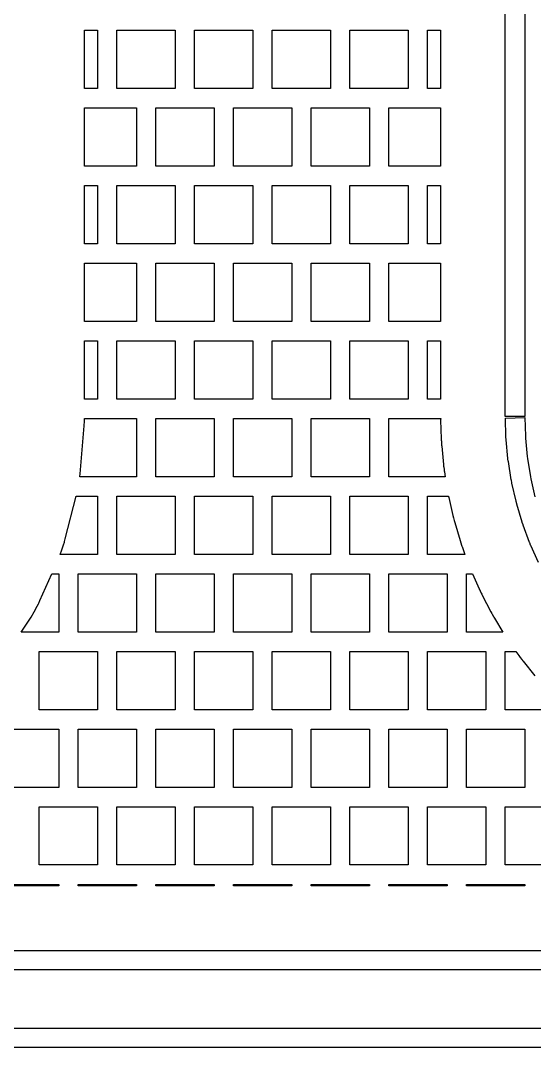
# Model space of a CAD drawing. Header units: metres. Extents: x 32 to 1978, y 32 to 1968.
# Drawn here: x 877.7 to 1010, y 245.5 to 510 of the extents above; entities that cross this region are included whole.
import ezdxf

# ---------------------------------------------------------------- set-up
doc = ezdxf.new("R2010")
doc.units = ezdxf.units.M

msp = doc.modelspace()

# ---------------------------------------------------------------- linework, layer by layer
for points in [[(1007.5, 1874.71), (1007.5, 408), (1002.5, 408), (1002.5, 1874.6)], [(894.17, 507.5), (897.5, 507.5), (897.5, 492.5), (894.17, 492.5), (894.17, 507.5), (894.17, 507.5)], [(894.17, 507.5), (897.5, 507.5), (897.5, 492.5), (894.17, 492.5), (894.17, 507.5), (894.17, 507.5)], [(902.5, 492.5), (902.5, 507.5), (917.5, 507.5), (917.5, 492.5), (902.5, 492.5), (902.5, 492.5)], [(922.5, 492.5), (922.5, 507.5), (937.5, 507.5), (937.5, 492.5), (922.5, 492.5), (922.5, 492.5)], [(942.5, 492.5), (942.5, 507.5), (957.5, 507.5), (957.5, 492.5), (942.5, 492.5), (942.5, 492.5)], [(962.5, 492.5), (962.5, 507.5), (977.5, 507.5), (977.5, 492.5), (962.5, 492.5), (962.5, 492.5)], [(982.5, 492.5), (982.5, 507.5), (985.83, 507.5), (985.83, 492.5), (982.5, 492.5), (982.5, 492.5)], [(894.17, 487.5), (907.5, 487.5), (907.5, 472.5), (894.17, 472.5), (894.17, 487.5), (894.17, 487.5)], [(912.5, 472.5), (912.5, 487.5), (927.5, 487.5), (927.5, 472.5), (912.5, 472.5), (912.5, 472.5)], [(932.5, 472.5), (932.5, 487.5), (947.5, 487.5), (947.5, 472.5), (932.5, 472.5), (932.5, 472.5)], [(952.5, 472.5), (952.5, 487.5), (967.5, 487.5), (967.5, 472.5), (952.5, 472.5), (952.5, 472.5)], [(972.5, 472.5), (972.5, 487.5), (985.83, 487.5), (985.83, 472.5), (972.5, 472.5), (972.5, 472.5)], [(894.17, 467.5), (897.5, 467.5), (897.5, 452.5), (894.17, 452.5), (894.17, 467.5), (894.17, 467.5)], [(894.17, 467.5), (897.5, 467.5), (897.5, 452.5), (894.17, 452.5), (894.17, 467.5), (894.17, 467.5)], [(902.5, 452.5), (902.5, 467.5), (917.5, 467.5), (917.5, 452.5), (902.5, 452.5), (902.5, 452.5)], [(922.5, 452.5), (922.5, 467.5), (937.5, 467.5), (937.5, 452.5), (922.5, 452.5), (922.5, 452.5)], [(942.5, 452.5), (942.5, 467.5), (957.5, 467.5), (957.5, 452.5), (942.5, 452.5), (942.5, 452.5)], [(962.5, 452.5), (962.5, 467.5), (977.5, 467.5), (977.5, 452.5), (962.5, 452.5), (962.5, 452.5)], [(982.5, 452.5), (982.5, 467.5), (985.83, 467.5), (985.83, 452.5), (982.5, 452.5), (982.5, 452.5)], [(894.17, 447.5), (907.5, 447.5), (907.5, 432.5), (894.17, 432.5), (894.17, 447.5), (894.17, 447.5)], [(912.5, 432.5), (912.5, 447.5), (927.5, 447.5), (927.5, 432.5), (912.5, 432.5), (912.5, 432.5)], [(932.5, 432.5), (932.5, 447.5), (947.5, 447.5), (947.5, 432.5), (932.5, 432.5), (932.5, 432.5)], [(952.5, 432.5), (952.5, 447.5), (967.5, 447.5), (967.5, 432.5), (952.5, 432.5), (952.5, 432.5)], [(972.5, 432.5), (972.5, 447.5), (985.83, 447.5), (985.83, 432.5), (972.5, 432.5), (972.5, 432.5)], [(894.17, 427.5), (897.5, 427.5), (897.5, 412.5), (894.17, 412.5), (894.17, 427.5), (894.17, 427.5)], [(894.17, 427.5), (897.5, 427.5), (897.5, 412.5), (894.17, 412.5), (894.17, 427.5), (894.17, 427.5)], [(902.5, 412.5), (902.5, 427.5), (917.5, 427.5), (917.5, 412.5), (902.5, 412.5), (902.5, 412.5)], [(922.5, 412.5), (922.5, 427.5), (937.5, 427.5), (937.5, 412.5), (922.5, 412.5), (922.5, 412.5)], [(942.5, 412.5), (942.5, 427.5), (957.5, 427.5), (957.5, 412.5), (942.5, 412.5), (942.5, 412.5)], [(962.5, 412.5), (962.5, 427.5), (977.5, 427.5), (977.5, 412.5), (962.5, 412.5), (962.5, 412.5)], [(982.5, 412.5), (982.5, 427.5), (985.83, 427.5), (985.83, 412.5), (982.5, 412.5), (982.5, 412.5)], [(894.16, 407.5), (907.5, 407.5), (907.5, 392.5), (892.97, 392.5), (892.97, 392.56), (893.04, 393.25), (894.07, 405.59), (894.09, 405.94), (894.1, 406.04), (894.12, 406.38), (894.15, 407.21), (894.16, 407.5), (894.16, 407.5)], [(912.5, 392.5), (912.5, 407.5), (927.5, 407.5), (927.5, 392.5), (912.5, 392.5), (912.5, 392.5)], [(932.5, 392.5), (932.5, 407.5), (947.5, 407.5), (947.5, 392.5), (932.5, 392.5), (932.5, 392.5)], [(952.5, 392.5), (952.5, 407.5), (967.5, 407.5), (967.5, 392.5), (952.5, 392.5), (952.5, 392.5)], [(972.5, 392.5), (972.5, 407.5), (985.86, 407.5), (985.85, 407.07), (986, 402.26), (986.01, 401.99), (986.02, 401.91), (986.03, 401.65), (986.07, 401.01), (986.09, 400.74), (986.1, 400.66), (986.12, 400.39), (986.58, 395.61), (986.61, 395.34), (986.62, 395.26), (986.65, 395), (986.73, 394.36), (986.77, 394.1), (986.78, 394.02), (986.82, 393.75), (987.03, 392.5), (972.5, 392.5), (972.5, 392.5)], [(1011, 370.4), (1009.05, 374.8), (1009.02, 374.87), (1008.78, 375.46), (1008.75, 375.54), (1007.09, 380.05), (1007.06, 380.13), (1006.86, 380.73), (1006.84, 380.81), (1005.47, 385.42), (1005.45, 385.5), (1005.29, 386.12), (1005.27, 386.19), (1004.2, 390.88), (1004.18, 390.96), (1004.06, 391.59), (1004.04, 391.67), (1003.28, 396.41), (1003.26, 396.49), (1003.18, 397.13), (1003.17, 397.21), (1002.71, 401.99), (1002.71, 402.07), (1002.66, 402.71), (1002.66, 402.79), (1002.51, 407.6), (1007.5, 407.76), (1007.66, 402.99), (1007.69, 402.43), (1008.15, 397.73), (1008.22, 397.17), (1008.97, 392.51), (1009.08, 391.96), (1010.13, 387.35)], [(892, 387.5), (897.5, 387.5), (897.5, 372.5), (887.88, 372.5), (887.91, 372.57), (887.99, 372.76), (888.22, 373.41), (888.76, 374.97), (888.97, 375.63), (889.03, 375.82), (889.21, 376.49), (892, 387.5), (892, 387.5)], [(892, 387.5), (897.5, 387.5), (897.5, 372.5), (887.88, 372.5), (887.91, 372.57), (887.99, 372.76), (888.22, 373.41), (888.76, 374.97), (888.97, 375.63), (889.03, 375.82), (889.21, 376.49), (892, 387.5), (892, 387.5)], [(902.5, 372.5), (902.5, 387.5), (917.5, 387.5), (917.5, 372.5), (902.5, 372.5), (902.5, 372.5)], [(922.5, 372.5), (922.5, 387.5), (937.5, 387.5), (937.5, 372.5), (922.5, 372.5), (922.5, 372.5)], [(942.5, 372.5), (942.5, 387.5), (957.5, 387.5), (957.5, 372.5), (942.5, 372.5), (942.5, 372.5)], [(962.5, 372.5), (962.5, 387.5), (977.5, 387.5), (977.5, 372.5), (962.5, 372.5), (962.5, 372.5)], [(982.5, 372.5), (982.5, 387.5), (987.88, 387.5), (987.89, 387.43), (987.95, 387.17), (989.02, 382.49), (989.08, 382.23), (989.1, 382.15), (989.16, 381.89), (989.33, 381.27), (989.4, 381.01), (989.42, 380.93), (989.49, 380.68), (990.86, 376.07), (990.94, 375.81), (990.96, 375.74), (991.04, 375.48), (991.25, 374.87), (991.33, 374.62), (991.36, 374.55), (991.45, 374.29), (992.11, 372.5), (982.5, 372.5), (982.5, 372.5)], [(885.7, 367.5), (887.5, 367.5), (887.5, 352.5), (877.86, 352.5), (880.38, 356.35), (880.74, 356.94), (880.85, 357.11), (881.19, 357.71), (881.97, 359.16), (882.29, 359.78), (882.38, 359.96), (882.67, 360.59), (885.7, 367.5), (885.7, 367.5)], [(892.5, 352.5), (892.5, 367.5), (907.5, 367.5), (907.5, 352.5), (892.5, 352.5), (892.5, 352.5)], [(912.5, 352.5), (912.5, 367.5), (927.5, 367.5), (927.5, 352.5), (912.5, 352.5), (912.5, 352.5)], [(932.5, 352.5), (932.5, 367.5), (947.5, 367.5), (947.5, 352.5), (932.5, 352.5), (932.5, 352.5)], [(952.5, 352.5), (952.5, 367.5), (967.5, 367.5), (967.5, 352.5), (952.5, 352.5), (952.5, 352.5)], [(972.5, 352.5), (972.5, 367.5), (987.5, 367.5), (987.5, 352.5), (972.5, 352.5), (972.5, 352.5)], [(992.5, 352.5), (992.5, 367.5), (994.05, 367.5), (995.76, 363.65), (995.87, 363.41), (995.9, 363.34), (996.01, 363.09), (996.29, 362.52), (996.41, 362.28), (996.45, 362.21), (996.57, 361.97), (998.79, 357.71), (998.92, 357.47), (998.96, 357.4), (999.08, 357.17), (999.4, 356.61), (999.53, 356.38), (999.57, 356.31), (999.71, 356.08), (1001.88, 352.5), (992.5, 352.5), (992.5, 352.5)], [(992.5, 352.5), (992.5, 367.5), (994.05, 367.5), (995.76, 363.65), (995.87, 363.41), (995.9, 363.34), (996.01, 363.09), (996.29, 362.52), (996.41, 362.28), (996.45, 362.21), (996.57, 361.97), (998.79, 357.71), (998.92, 357.47), (998.96, 357.4), (999.08, 357.17), (999.4, 356.61), (999.53, 356.38), (999.57, 356.31), (999.71, 356.08), (1001.88, 352.5), (992.5, 352.5), (992.5, 352.5)], [(992.5, 352.5), (992.5, 367.5), (994.05, 367.5), (995.76, 363.65), (995.87, 363.41), (995.9, 363.34), (996.01, 363.09), (996.29, 362.52), (996.41, 362.28), (996.45, 362.21), (996.57, 361.97), (998.79, 357.71), (998.92, 357.47), (998.96, 357.4), (999.08, 357.17), (999.4, 356.61), (999.53, 356.38), (999.57, 356.31), (999.71, 356.08), (1001.88, 352.5), (992.5, 352.5), (992.5, 352.5)], [(992.5, 352.5), (992.5, 367.5), (994.05, 367.5), (995.76, 363.65), (995.87, 363.41), (995.9, 363.34), (996.01, 363.09), (996.29, 362.52), (996.41, 362.28), (996.45, 362.21), (996.57, 361.97), (998.79, 357.71), (998.92, 357.47), (998.96, 357.4), (999.08, 357.17), (999.4, 356.61), (999.53, 356.38), (999.57, 356.31), (999.71, 356.08), (1001.88, 352.5), (992.5, 352.5), (992.5, 352.5)], [(992.5, 352.5), (992.5, 367.5), (994.05, 367.5), (995.76, 363.65), (995.87, 363.41), (995.9, 363.34), (996.01, 363.09), (996.29, 362.52), (996.41, 362.28), (996.45, 362.21), (996.57, 361.97), (998.79, 357.71), (998.92, 357.47), (998.96, 357.4), (999.08, 357.17), (999.4, 356.61), (999.53, 356.38), (999.57, 356.31), (999.71, 356.08), (1001.88, 352.5), (992.5, 352.5), (992.5, 352.5)], [(992.5, 352.5), (992.5, 367.5), (994.05, 367.5), (995.76, 363.65), (995.87, 363.41), (995.9, 363.34), (996.01, 363.09), (996.29, 362.52), (996.41, 362.28), (996.45, 362.21), (996.57, 361.97), (998.79, 357.71), (998.92, 357.47), (998.96, 357.4), (999.08, 357.17), (999.4, 356.61), (999.53, 356.38), (999.57, 356.31), (999.71, 356.08), (1001.88, 352.5), (992.5, 352.5), (992.5, 352.5)], [(992.5, 352.5), (992.5, 367.5), (994.05, 367.5), (995.76, 363.65), (995.87, 363.41), (995.9, 363.34), (996.01, 363.09), (996.29, 362.52), (996.41, 362.28), (996.45, 362.21), (996.57, 361.97), (998.79, 357.71), (998.92, 357.47), (998.96, 357.4), (999.08, 357.17), (999.4, 356.61), (999.53, 356.38), (999.57, 356.31), (999.71, 356.08), (1001.88, 352.5), (992.5, 352.5), (992.5, 352.5)], [(992.5, 352.5), (992.5, 367.5), (994.05, 367.5), (995.76, 363.65), (995.87, 363.41), (995.9, 363.34), (996.01, 363.09), (996.29, 362.52), (996.41, 362.28), (996.45, 362.21), (996.57, 361.97), (998.79, 357.71), (998.92, 357.47), (998.96, 357.4), (999.08, 357.17), (999.4, 356.61), (999.53, 356.38), (999.57, 356.31), (999.71, 356.08), (1001.88, 352.5), (992.5, 352.5), (992.5, 352.5)], [(992.5, 352.5), (992.5, 367.5), (994.05, 367.5), (995.76, 363.65), (995.87, 363.41), (995.9, 363.34), (996.01, 363.09), (996.29, 362.52), (996.41, 362.28), (996.45, 362.21), (996.57, 361.97), (998.79, 357.71), (998.92, 357.47), (998.96, 357.4), (999.08, 357.17), (999.4, 356.61), (999.53, 356.38), (999.57, 356.31), (999.71, 356.08), (1001.88, 352.5), (992.5, 352.5), (992.5, 352.5)], [(992.5, 352.5), (992.5, 367.5), (994.05, 367.5), (995.76, 363.65), (995.87, 363.41), (995.9, 363.34), (996.01, 363.09), (996.29, 362.52), (996.41, 362.28), (996.45, 362.21), (996.57, 361.97), (998.79, 357.71), (998.92, 357.47), (998.96, 357.4), (999.08, 357.17), (999.4, 356.61), (999.53, 356.38), (999.57, 356.31), (999.71, 356.08), (1001.88, 352.5), (992.5, 352.5), (992.5, 352.5)], [(992.5, 352.5), (992.5, 367.5), (994.05, 367.5), (995.76, 363.65), (995.87, 363.41), (995.9, 363.34), (996.01, 363.09), (996.29, 362.52), (996.41, 362.28), (996.45, 362.21), (996.57, 361.97), (998.79, 357.71), (998.92, 357.47), (998.96, 357.4), (999.08, 357.17), (999.4, 356.61), (999.53, 356.38), (999.57, 356.31), (999.71, 356.08), (1001.88, 352.5), (992.5, 352.5), (992.5, 352.5)], [(992.5, 352.5), (992.5, 367.5), (994.05, 367.5), (995.76, 363.65), (995.87, 363.41), (995.9, 363.34), (996.01, 363.09), (996.29, 362.52), (996.41, 362.28), (996.45, 362.21), (996.57, 361.97), (998.79, 357.71), (998.92, 357.47), (998.96, 357.4), (999.08, 357.17), (999.4, 356.61), (999.53, 356.38), (999.57, 356.31), (999.71, 356.08), (1001.88, 352.5), (992.5, 352.5), (992.5, 352.5)], [(992.5, 352.5), (992.5, 367.5), (994.05, 367.5), (995.76, 363.65), (995.87, 363.41), (995.9, 363.34), (996.01, 363.09), (996.29, 362.52), (996.41, 362.28), (996.45, 362.21), (996.57, 361.97), (998.79, 357.71), (998.92, 357.47), (998.96, 357.4), (999.08, 357.17), (999.4, 356.61), (999.53, 356.38), (999.57, 356.31), (999.71, 356.08), (1001.88, 352.5), (992.5, 352.5), (992.5, 352.5)], [(992.5, 352.5), (992.5, 367.5), (994.05, 367.5), (995.76, 363.65), (995.87, 363.41), (995.9, 363.34), (996.01, 363.09), (996.29, 362.52), (996.41, 362.28), (996.45, 362.21), (996.57, 361.97), (998.79, 357.71), (998.92, 357.47), (998.96, 357.4), (999.08, 357.17), (999.4, 356.61), (999.53, 356.38), (999.57, 356.31), (999.71, 356.08), (1001.88, 352.5), (992.5, 352.5), (992.5, 352.5)], [(992.5, 352.5), (992.5, 367.5), (994.05, 367.5), (995.76, 363.65), (995.87, 363.41), (995.9, 363.34), (996.01, 363.09), (996.29, 362.52), (996.41, 362.28), (996.45, 362.21), (996.57, 361.97), (998.79, 357.71), (998.92, 357.47), (998.96, 357.4), (999.08, 357.17), (999.4, 356.61), (999.53, 356.38), (999.57, 356.31), (999.71, 356.08), (1001.88, 352.5), (992.5, 352.5), (992.5, 352.5)], [(992.5, 352.5), (992.5, 367.5), (994.05, 367.5), (995.76, 363.65), (995.87, 363.41), (995.9, 363.34), (996.01, 363.09), (996.29, 362.52), (996.41, 362.28), (996.45, 362.21), (996.57, 361.97), (998.79, 357.71), (998.92, 357.47), (998.96, 357.4), (999.08, 357.17), (999.4, 356.61), (999.53, 356.38), (999.57, 356.31), (999.71, 356.08), (1001.88, 352.5), (992.5, 352.5), (992.5, 352.5)], [(992.5, 352.5), (992.5, 367.5), (994.05, 367.5), (995.76, 363.65), (995.87, 363.41), (995.9, 363.34), (996.01, 363.09), (996.29, 362.52), (996.41, 362.28), (996.45, 362.21), (996.57, 361.97), (998.79, 357.71), (998.92, 357.47), (998.96, 357.4), (999.08, 357.17), (999.4, 356.61), (999.53, 356.38), (999.57, 356.31), (999.71, 356.08), (1001.88, 352.5), (992.5, 352.5), (992.5, 352.5)], [(992.5, 352.5), (992.5, 367.5), (994.05, 367.5), (995.76, 363.65), (995.87, 363.41), (995.9, 363.34), (996.01, 363.09), (996.29, 362.52), (996.41, 362.28), (996.45, 362.21), (996.57, 361.97), (998.79, 357.71), (998.92, 357.47), (998.96, 357.4), (999.08, 357.17), (999.4, 356.61), (999.53, 356.38), (999.57, 356.31), (999.71, 356.08), (1001.88, 352.5), (992.5, 352.5), (992.5, 352.5)], [(992.5, 352.5), (992.5, 367.5), (994.05, 367.5), (995.76, 363.65), (995.87, 363.41), (995.9, 363.34), (996.01, 363.09), (996.29, 362.52), (996.41, 362.28), (996.45, 362.21), (996.57, 361.97), (998.79, 357.71), (998.92, 357.47), (998.96, 357.4), (999.08, 357.17), (999.4, 356.61), (999.53, 356.38), (999.57, 356.31), (999.71, 356.08), (1001.88, 352.5), (992.5, 352.5), (992.5, 352.5)], [(992.5, 352.5), (992.5, 367.5), (994.05, 367.5), (995.76, 363.65), (995.87, 363.41), (995.9, 363.34), (996.01, 363.09), (996.29, 362.52), (996.41, 362.28), (996.45, 362.21), (996.57, 361.97), (998.79, 357.71), (998.92, 357.47), (998.96, 357.4), (999.08, 357.17), (999.4, 356.61), (999.53, 356.38), (999.57, 356.31), (999.71, 356.08), (1001.88, 352.5), (992.5, 352.5), (992.5, 352.5)], [(992.5, 352.5), (992.5, 367.5), (994.05, 367.5), (995.76, 363.65), (995.87, 363.41), (995.9, 363.34), (996.01, 363.09), (996.29, 362.52), (996.41, 362.28), (996.45, 362.21), (996.57, 361.97), (998.79, 357.71), (998.92, 357.47), (998.96, 357.4), (999.08, 357.17), (999.4, 356.61), (999.53, 356.38), (999.57, 356.31), (999.71, 356.08), (1001.88, 352.5), (992.5, 352.5), (992.5, 352.5)], [(992.5, 352.5), (992.5, 367.5), (994.05, 367.5), (995.76, 363.65), (995.87, 363.41), (995.9, 363.34), (996.01, 363.09), (996.29, 362.52), (996.41, 362.28), (996.45, 362.21), (996.57, 361.97), (998.79, 357.71), (998.92, 357.47), (998.96, 357.4), (999.08, 357.17), (999.4, 356.61), (999.53, 356.38), (999.57, 356.31), (999.71, 356.08), (1001.88, 352.5), (992.5, 352.5), (992.5, 352.5)], [(992.5, 352.5), (992.5, 367.5), (994.05, 367.5), (995.76, 363.65), (995.87, 363.41), (995.9, 363.34), (996.01, 363.09), (996.29, 362.52), (996.41, 362.28), (996.45, 362.21), (996.57, 361.97), (998.79, 357.71), (998.92, 357.47), (998.96, 357.4), (999.08, 357.17), (999.4, 356.61), (999.53, 356.38), (999.57, 356.31), (999.71, 356.08), (1001.88, 352.5), (992.5, 352.5), (992.5, 352.5)], [(992.5, 352.5), (992.5, 367.5), (994.05, 367.5), (995.76, 363.65), (995.87, 363.41), (995.9, 363.34), (996.01, 363.09), (996.29, 362.52), (996.41, 362.28), (996.45, 362.21), (996.57, 361.97), (998.79, 357.71), (998.92, 357.47), (998.96, 357.4), (999.08, 357.17), (999.4, 356.61), (999.53, 356.38), (999.57, 356.31), (999.71, 356.08), (1001.88, 352.5), (992.5, 352.5), (992.5, 352.5)], [(992.5, 352.5), (992.5, 367.5), (994.05, 367.5), (995.76, 363.65), (995.87, 363.41), (995.9, 363.34), (996.01, 363.09), (996.29, 362.52), (996.41, 362.28), (996.45, 362.21), (996.57, 361.97), (998.79, 357.71), (998.92, 357.47), (998.96, 357.4), (999.08, 357.17), (999.4, 356.61), (999.53, 356.38), (999.57, 356.31), (999.71, 356.08), (1001.88, 352.5), (992.5, 352.5), (992.5, 352.5)], [(992.5, 352.5), (992.5, 367.5), (994.05, 367.5), (995.76, 363.65), (995.87, 363.41), (995.9, 363.34), (996.01, 363.09), (996.29, 362.52), (996.41, 362.28), (996.45, 362.21), (996.57, 361.97), (998.79, 357.71), (998.92, 357.47), (998.96, 357.4), (999.08, 357.17), (999.4, 356.61), (999.53, 356.38), (999.57, 356.31), (999.71, 356.08), (1001.88, 352.5), (992.5, 352.5), (992.5, 352.5)], [(992.5, 352.5), (992.5, 367.5), (994.05, 367.5), (995.76, 363.65), (995.87, 363.41), (995.9, 363.34), (996.01, 363.09), (996.29, 362.52), (996.41, 362.28), (996.45, 362.21), (996.57, 361.97), (998.79, 357.71), (998.92, 357.47), (998.96, 357.4), (999.08, 357.17), (999.4, 356.61), (999.53, 356.38), (999.57, 356.31), (999.71, 356.08), (1001.88, 352.5), (992.5, 352.5), (992.5, 352.5)], [(992.5, 352.5), (992.5, 367.5), (994.05, 367.5), (995.76, 363.65), (995.87, 363.41), (995.9, 363.34), (996.01, 363.09), (996.29, 362.52), (996.41, 362.28), (996.45, 362.21), (996.57, 361.97), (998.79, 357.71), (998.92, 357.47), (998.96, 357.4), (999.08, 357.17), (999.4, 356.61), (999.53, 356.38), (999.57, 356.31), (999.71, 356.08), (1001.88, 352.5), (992.5, 352.5), (992.5, 352.5)], [(992.5, 352.5), (992.5, 367.5), (994.05, 367.5), (995.76, 363.65), (995.87, 363.41), (995.9, 363.34), (996.01, 363.09), (996.29, 362.52), (996.41, 362.28), (996.45, 362.21), (996.57, 361.97), (998.79, 357.71), (998.92, 357.47), (998.96, 357.4), (999.08, 357.17), (999.4, 356.61), (999.53, 356.38), (999.57, 356.31), (999.71, 356.08), (1001.88, 352.5), (992.5, 352.5), (992.5, 352.5)], [(992.5, 352.5), (992.5, 367.5), (994.05, 367.5), (995.76, 363.65), (995.87, 363.41), (995.9, 363.34), (996.01, 363.09), (996.29, 362.52), (996.41, 362.28), (996.45, 362.21), (996.57, 361.97), (998.79, 357.71), (998.92, 357.47), (998.96, 357.4), (999.08, 357.17), (999.4, 356.61), (999.53, 356.38), (999.57, 356.31), (999.71, 356.08), (1001.88, 352.5), (992.5, 352.5), (992.5, 352.5)], [(992.5, 352.5), (992.5, 367.5), (994.05, 367.5), (995.76, 363.65), (995.87, 363.41), (995.9, 363.34), (996.01, 363.09), (996.29, 362.52), (996.41, 362.28), (996.45, 362.21), (996.57, 361.97), (998.79, 357.71), (998.92, 357.47), (998.96, 357.4), (999.08, 357.17), (999.4, 356.61), (999.53, 356.38), (999.57, 356.31), (999.71, 356.08), (1001.88, 352.5), (992.5, 352.5), (992.5, 352.5)], [(992.5, 352.5), (992.5, 367.5), (994.05, 367.5), (995.76, 363.65), (995.87, 363.41), (995.9, 363.34), (996.01, 363.09), (996.29, 362.52), (996.41, 362.28), (996.45, 362.21), (996.57, 361.97), (998.79, 357.71), (998.92, 357.47), (998.96, 357.4), (999.08, 357.17), (999.4, 356.61), (999.53, 356.38), (999.57, 356.31), (999.71, 356.08), (1001.88, 352.5), (992.5, 352.5), (992.5, 352.5)], [(992.5, 352.5), (992.5, 367.5), (994.05, 367.5), (995.76, 363.65), (995.87, 363.41), (995.9, 363.34), (996.01, 363.09), (996.29, 362.52), (996.41, 362.28), (996.45, 362.21), (996.57, 361.97), (998.79, 357.71), (998.92, 357.47), (998.96, 357.4), (999.08, 357.17), (999.4, 356.61), (999.53, 356.38), (999.57, 356.31), (999.71, 356.08), (1001.88, 352.5), (992.5, 352.5), (992.5, 352.5)], [(992.5, 352.5), (992.5, 367.5), (994.05, 367.5), (995.76, 363.65), (995.87, 363.41), (995.9, 363.34), (996.01, 363.09), (996.29, 362.52), (996.41, 362.28), (996.45, 362.21), (996.57, 361.97), (998.79, 357.71), (998.92, 357.47), (998.96, 357.4), (999.08, 357.17), (999.4, 356.61), (999.53, 356.38), (999.57, 356.31), (999.71, 356.08), (1001.88, 352.5), (992.5, 352.5), (992.5, 352.5)], [(992.5, 352.5), (992.5, 367.5), (994.05, 367.5), (995.76, 363.65), (995.87, 363.41), (995.9, 363.34), (996.01, 363.09), (996.29, 362.52), (996.41, 362.28), (996.45, 362.21), (996.57, 361.97), (998.79, 357.71), (998.92, 357.47), (998.96, 357.4), (999.08, 357.17), (999.4, 356.61), (999.53, 356.38), (999.57, 356.31), (999.71, 356.08), (1001.88, 352.5), (992.5, 352.5), (992.5, 352.5)], [(992.5, 352.5), (992.5, 367.5), (994.05, 367.5), (995.76, 363.65), (995.87, 363.41), (995.9, 363.34), (996.01, 363.09), (996.29, 362.52), (996.41, 362.28), (996.45, 362.21), (996.57, 361.97), (998.79, 357.71), (998.92, 357.47), (998.96, 357.4), (999.08, 357.17), (999.4, 356.61), (999.53, 356.38), (999.57, 356.31), (999.71, 356.08), (1001.88, 352.5), (992.5, 352.5), (992.5, 352.5)], [(992.5, 352.5), (992.5, 367.5), (994.05, 367.5), (995.76, 363.65), (995.87, 363.41), (995.9, 363.34), (996.01, 363.09), (996.29, 362.52), (996.41, 362.28), (996.45, 362.21), (996.57, 361.97), (998.79, 357.71), (998.92, 357.47), (998.96, 357.4), (999.08, 357.17), (999.4, 356.61), (999.53, 356.38), (999.57, 356.31), (999.71, 356.08), (1001.88, 352.5), (992.5, 352.5), (992.5, 352.5)], [(992.5, 352.5), (992.5, 367.5), (994.05, 367.5), (995.76, 363.65), (995.87, 363.41), (995.9, 363.34), (996.01, 363.09), (996.29, 362.52), (996.41, 362.28), (996.45, 362.21), (996.57, 361.97), (998.79, 357.71), (998.92, 357.47), (998.96, 357.4), (999.08, 357.17), (999.4, 356.61), (999.53, 356.38), (999.57, 356.31), (999.71, 356.08), (1001.88, 352.5), (992.5, 352.5), (992.5, 352.5)], [(992.5, 352.5), (992.5, 367.5), (994.05, 367.5), (995.76, 363.65), (995.87, 363.41), (995.9, 363.34), (996.01, 363.09), (996.29, 362.52), (996.41, 362.28), (996.45, 362.21), (996.57, 361.97), (998.79, 357.71), (998.92, 357.47), (998.96, 357.4), (999.08, 357.17), (999.4, 356.61), (999.53, 356.38), (999.57, 356.31), (999.71, 356.08), (1001.88, 352.5), (992.5, 352.5), (992.5, 352.5)], [(992.5, 352.5), (992.5, 367.5), (994.05, 367.5), (995.76, 363.65), (995.87, 363.41), (995.9, 363.34), (996.01, 363.09), (996.29, 362.52), (996.41, 362.28), (996.45, 362.21), (996.57, 361.97), (998.79, 357.71), (998.92, 357.47), (998.96, 357.4), (999.08, 357.17), (999.4, 356.61), (999.53, 356.38), (999.57, 356.31), (999.71, 356.08), (1001.88, 352.5), (992.5, 352.5), (992.5, 352.5)], [(992.5, 352.5), (992.5, 367.5), (994.05, 367.5), (995.76, 363.65), (995.87, 363.41), (995.9, 363.34), (996.01, 363.09), (996.29, 362.52), (996.41, 362.28), (996.45, 362.21), (996.57, 361.97), (998.79, 357.71), (998.92, 357.47), (998.96, 357.4), (999.08, 357.17), (999.4, 356.61), (999.53, 356.38), (999.57, 356.31), (999.71, 356.08), (1001.88, 352.5), (992.5, 352.5), (992.5, 352.5)], [(992.5, 352.5), (992.5, 367.5), (994.05, 367.5), (995.76, 363.65), (995.87, 363.41), (995.9, 363.34), (996.01, 363.09), (996.29, 362.52), (996.41, 362.28), (996.45, 362.21), (996.57, 361.97), (998.79, 357.71), (998.92, 357.47), (998.96, 357.4), (999.08, 357.17), (999.4, 356.61), (999.53, 356.38), (999.57, 356.31), (999.71, 356.08), (1001.88, 352.5), (992.5, 352.5), (992.5, 352.5)], [(992.5, 352.5), (992.5, 367.5), (994.05, 367.5), (995.76, 363.65), (995.87, 363.41), (995.9, 363.34), (996.01, 363.09), (996.29, 362.52), (996.41, 362.28), (996.45, 362.21), (996.57, 361.97), (998.79, 357.71), (998.92, 357.47), (998.96, 357.4), (999.08, 357.17), (999.4, 356.61), (999.53, 356.38), (999.57, 356.31), (999.71, 356.08), (1001.88, 352.5), (992.5, 352.5), (992.5, 352.5)], [(992.5, 352.5), (992.5, 367.5), (994.05, 367.5), (995.76, 363.65), (995.87, 363.41), (995.9, 363.34), (996.01, 363.09), (996.29, 362.52), (996.41, 362.28), (996.45, 362.21), (996.57, 361.97), (998.79, 357.71), (998.92, 357.47), (998.96, 357.4), (999.08, 357.17), (999.4, 356.61), (999.53, 356.38), (999.57, 356.31), (999.71, 356.08), (1001.88, 352.5), (992.5, 352.5), (992.5, 352.5)], [(992.5, 352.5), (992.5, 367.5), (994.05, 367.5), (995.76, 363.65), (995.87, 363.41), (995.9, 363.34), (996.01, 363.09), (996.29, 362.52), (996.41, 362.28), (996.45, 362.21), (996.57, 361.97), (998.79, 357.71), (998.92, 357.47), (998.96, 357.4), (999.08, 357.17), (999.4, 356.61), (999.53, 356.38), (999.57, 356.31), (999.71, 356.08), (1001.88, 352.5), (992.5, 352.5), (992.5, 352.5)], [(992.5, 352.5), (992.5, 367.5), (994.05, 367.5), (995.76, 363.65), (995.87, 363.41), (995.9, 363.34), (996.01, 363.09), (996.29, 362.52), (996.41, 362.28), (996.45, 362.21), (996.57, 361.97), (998.79, 357.71), (998.92, 357.47), (998.96, 357.4), (999.08, 357.17), (999.4, 356.61), (999.53, 356.38), (999.57, 356.31), (999.71, 356.08), (1001.88, 352.5), (992.5, 352.5), (992.5, 352.5)], [(992.5, 352.5), (992.5, 367.5), (994.05, 367.5), (995.76, 363.65), (995.87, 363.41), (995.9, 363.34), (996.01, 363.09), (996.29, 362.52), (996.41, 362.28), (996.45, 362.21), (996.57, 361.97), (998.79, 357.71), (998.92, 357.47), (998.96, 357.4), (999.08, 357.17), (999.4, 356.61), (999.53, 356.38), (999.57, 356.31), (999.71, 356.08), (1001.88, 352.5), (992.5, 352.5), (992.5, 352.5)], [(992.5, 352.5), (992.5, 367.5), (994.05, 367.5), (995.76, 363.65), (995.87, 363.41), (995.9, 363.34), (996.01, 363.09), (996.29, 362.52), (996.41, 362.28), (996.45, 362.21), (996.57, 361.97), (998.79, 357.71), (998.92, 357.47), (998.96, 357.4), (999.08, 357.17), (999.4, 356.61), (999.53, 356.38), (999.57, 356.31), (999.71, 356.08), (1001.88, 352.5), (992.5, 352.5), (992.5, 352.5)], [(992.5, 352.5), (992.5, 367.5), (994.05, 367.5), (995.76, 363.65), (995.87, 363.41), (995.9, 363.34), (996.01, 363.09), (996.29, 362.52), (996.41, 362.28), (996.45, 362.21), (996.57, 361.97), (998.79, 357.71), (998.92, 357.47), (998.96, 357.4), (999.08, 357.17), (999.4, 356.61), (999.53, 356.38), (999.57, 356.31), (999.71, 356.08), (1001.88, 352.5), (992.5, 352.5), (992.5, 352.5)], [(992.5, 352.5), (992.5, 367.5), (994.05, 367.5), (995.76, 363.65), (995.87, 363.41), (995.9, 363.34), (996.01, 363.09), (996.29, 362.52), (996.41, 362.28), (996.45, 362.21), (996.57, 361.97), (998.79, 357.71), (998.92, 357.47), (998.96, 357.4), (999.08, 357.17), (999.4, 356.61), (999.53, 356.38), (999.57, 356.31), (999.71, 356.08), (1001.88, 352.5), (992.5, 352.5), (992.5, 352.5)], [(992.5, 352.5), (992.5, 367.5), (994.05, 367.5), (995.76, 363.65), (995.87, 363.41), (995.9, 363.34), (996.01, 363.09), (996.29, 362.52), (996.41, 362.28), (996.45, 362.21), (996.57, 361.97), (998.79, 357.71), (998.92, 357.47), (998.96, 357.4), (999.08, 357.17), (999.4, 356.61), (999.53, 356.38), (999.57, 356.31), (999.71, 356.08), (1001.88, 352.5), (992.5, 352.5), (992.5, 352.5)], [(992.5, 352.5), (992.5, 367.5), (994.05, 367.5), (995.76, 363.65), (995.87, 363.41), (995.9, 363.34), (996.01, 363.09), (996.29, 362.52), (996.41, 362.28), (996.45, 362.21), (996.57, 361.97), (998.79, 357.71), (998.92, 357.47), (998.96, 357.4), (999.08, 357.17), (999.4, 356.61), (999.53, 356.38), (999.57, 356.31), (999.71, 356.08), (1001.88, 352.5), (992.5, 352.5), (992.5, 352.5)], [(992.5, 352.5), (992.5, 367.5), (994.05, 367.5), (995.76, 363.65), (995.87, 363.41), (995.9, 363.34), (996.01, 363.09), (996.29, 362.52), (996.41, 362.28), (996.45, 362.21), (996.57, 361.97), (998.79, 357.71), (998.92, 357.47), (998.96, 357.4), (999.08, 357.17), (999.4, 356.61), (999.53, 356.38), (999.57, 356.31), (999.71, 356.08), (1001.88, 352.5), (992.5, 352.5), (992.5, 352.5)], [(992.5, 352.5), (992.5, 367.5), (994.05, 367.5), (995.76, 363.65), (995.87, 363.41), (995.9, 363.34), (996.01, 363.09), (996.29, 362.52), (996.41, 362.28), (996.45, 362.21), (996.57, 361.97), (998.79, 357.71), (998.92, 357.47), (998.96, 357.4), (999.08, 357.17), (999.4, 356.61), (999.53, 356.38), (999.57, 356.31), (999.71, 356.08), (1001.88, 352.5), (992.5, 352.5), (992.5, 352.5)], [(992.5, 352.5), (992.5, 367.5), (994.05, 367.5), (995.76, 363.65), (995.87, 363.41), (995.9, 363.34), (996.01, 363.09), (996.29, 362.52), (996.41, 362.28), (996.45, 362.21), (996.57, 361.97), (998.79, 357.71), (998.92, 357.47), (998.96, 357.4), (999.08, 357.17), (999.4, 356.61), (999.53, 356.38), (999.57, 356.31), (999.71, 356.08), (1001.88, 352.5), (992.5, 352.5), (992.5, 352.5)], [(992.5, 352.5), (992.5, 367.5), (994.05, 367.5), (995.76, 363.65), (995.87, 363.41), (995.9, 363.34), (996.01, 363.09), (996.29, 362.52), (996.41, 362.28), (996.45, 362.21), (996.57, 361.97), (998.79, 357.71), (998.92, 357.47), (998.96, 357.4), (999.08, 357.17), (999.4, 356.61), (999.53, 356.38), (999.57, 356.31), (999.71, 356.08), (1001.88, 352.5), (992.5, 352.5), (992.5, 352.5)], [(992.5, 352.5), (992.5, 367.5), (994.05, 367.5), (995.76, 363.65), (995.87, 363.41), (995.9, 363.34), (996.01, 363.09), (996.29, 362.52), (996.41, 362.28), (996.45, 362.21), (996.57, 361.97), (998.79, 357.71), (998.92, 357.47), (998.96, 357.4), (999.08, 357.17), (999.4, 356.61), (999.53, 356.38), (999.57, 356.31), (999.71, 356.08), (1001.88, 352.5), (992.5, 352.5), (992.5, 352.5)], [(992.5, 352.5), (992.5, 367.5), (994.05, 367.5), (995.76, 363.65), (995.87, 363.41), (995.9, 363.34), (996.01, 363.09), (996.29, 362.52), (996.41, 362.28), (996.45, 362.21), (996.57, 361.97), (998.79, 357.71), (998.92, 357.47), (998.96, 357.4), (999.08, 357.17), (999.4, 356.61), (999.53, 356.38), (999.57, 356.31), (999.71, 356.08), (1001.88, 352.5), (992.5, 352.5), (992.5, 352.5)], [(992.5, 352.5), (992.5, 367.5), (994.05, 367.5), (995.76, 363.65), (995.87, 363.41), (995.9, 363.34), (996.01, 363.09), (996.29, 362.52), (996.41, 362.28), (996.45, 362.21), (996.57, 361.97), (998.79, 357.71), (998.92, 357.47), (998.96, 357.4), (999.08, 357.17), (999.4, 356.61), (999.53, 356.38), (999.57, 356.31), (999.71, 356.08), (1001.88, 352.5), (992.5, 352.5), (992.5, 352.5)], [(992.5, 352.5), (992.5, 367.5), (994.05, 367.5), (995.76, 363.65), (995.87, 363.41), (995.9, 363.34), (996.01, 363.09), (996.29, 362.52), (996.41, 362.28), (996.45, 362.21), (996.57, 361.97), (998.79, 357.71), (998.92, 357.47), (998.96, 357.4), (999.08, 357.17), (999.4, 356.61), (999.53, 356.38), (999.57, 356.31), (999.71, 356.08), (1001.88, 352.5), (992.5, 352.5), (992.5, 352.5)], [(992.5, 352.5), (992.5, 367.5), (994.05, 367.5), (995.76, 363.65), (995.87, 363.41), (995.9, 363.34), (996.01, 363.09), (996.29, 362.52), (996.41, 362.28), (996.45, 362.21), (996.57, 361.97), (998.79, 357.71), (998.92, 357.47), (998.96, 357.4), (999.08, 357.17), (999.4, 356.61), (999.53, 356.38), (999.57, 356.31), (999.71, 356.08), (1001.88, 352.5), (992.5, 352.5), (992.5, 352.5)], [(992.5, 352.5), (992.5, 367.5), (994.05, 367.5), (995.76, 363.65), (995.87, 363.41), (995.9, 363.34), (996.01, 363.09), (996.29, 362.52), (996.41, 362.28), (996.45, 362.21), (996.57, 361.97), (998.79, 357.71), (998.92, 357.47), (998.96, 357.4), (999.08, 357.17), (999.4, 356.61), (999.53, 356.38), (999.57, 356.31), (999.71, 356.08), (1001.88, 352.5), (992.5, 352.5), (992.5, 352.5)], [(992.5, 352.5), (992.5, 367.5), (994.05, 367.5), (995.76, 363.65), (995.87, 363.41), (995.9, 363.34), (996.01, 363.09), (996.29, 362.52), (996.41, 362.28), (996.45, 362.21), (996.57, 361.97), (998.79, 357.71), (998.92, 357.47), (998.96, 357.4), (999.08, 357.17), (999.4, 356.61), (999.53, 356.38), (999.57, 356.31), (999.71, 356.08), (1001.88, 352.5), (992.5, 352.5), (992.5, 352.5)], [(992.5, 352.5), (992.5, 367.5), (994.05, 367.5), (995.76, 363.65), (995.87, 363.41), (995.9, 363.34), (996.01, 363.09), (996.29, 362.52), (996.41, 362.28), (996.45, 362.21), (996.57, 361.97), (998.79, 357.71), (998.92, 357.47), (998.96, 357.4), (999.08, 357.17), (999.4, 356.61), (999.53, 356.38), (999.57, 356.31), (999.71, 356.08), (1001.88, 352.5), (992.5, 352.5), (992.5, 352.5)], [(992.5, 352.5), (992.5, 367.5), (994.05, 367.5), (995.76, 363.65), (995.87, 363.41), (995.9, 363.34), (996.01, 363.09), (996.29, 362.52), (996.41, 362.28), (996.45, 362.21), (996.57, 361.97), (998.79, 357.71), (998.92, 357.47), (998.96, 357.4), (999.08, 357.17), (999.4, 356.61), (999.53, 356.38), (999.57, 356.31), (999.71, 356.08), (1001.88, 352.5), (992.5, 352.5), (992.5, 352.5)], [(992.5, 352.5), (992.5, 367.5), (994.05, 367.5), (995.76, 363.65), (995.87, 363.41), (995.9, 363.34), (996.01, 363.09), (996.29, 362.52), (996.41, 362.28), (996.45, 362.21), (996.57, 361.97), (998.79, 357.71), (998.92, 357.47), (998.96, 357.4), (999.08, 357.17), (999.4, 356.61), (999.53, 356.38), (999.57, 356.31), (999.71, 356.08), (1001.88, 352.5), (992.5, 352.5), (992.5, 352.5)], [(992.5, 352.5), (992.5, 367.5), (994.05, 367.5), (995.76, 363.65), (995.87, 363.41), (995.9, 363.34), (996.01, 363.09), (996.29, 362.52), (996.41, 362.28), (996.45, 362.21), (996.57, 361.97), (998.79, 357.71), (998.92, 357.47), (998.96, 357.4), (999.08, 357.17), (999.4, 356.61), (999.53, 356.38), (999.57, 356.31), (999.71, 356.08), (1001.88, 352.5), (992.5, 352.5), (992.5, 352.5)], [(992.5, 352.5), (992.5, 367.5), (994.05, 367.5), (995.76, 363.65), (995.87, 363.41), (995.9, 363.34), (996.01, 363.09), (996.29, 362.52), (996.41, 362.28), (996.45, 362.21), (996.57, 361.97), (998.79, 357.71), (998.92, 357.47), (998.96, 357.4), (999.08, 357.17), (999.4, 356.61), (999.53, 356.38), (999.57, 356.31), (999.71, 356.08), (1001.88, 352.5), (992.5, 352.5), (992.5, 352.5)], [(992.5, 352.5), (992.5, 367.5), (994.05, 367.5), (995.76, 363.65), (995.87, 363.41), (995.9, 363.34), (996.01, 363.09), (996.29, 362.52), (996.41, 362.28), (996.45, 362.21), (996.57, 361.97), (998.79, 357.71), (998.92, 357.47), (998.96, 357.4), (999.08, 357.17), (999.4, 356.61), (999.53, 356.38), (999.57, 356.31), (999.71, 356.08), (1001.88, 352.5), (992.5, 352.5), (992.5, 352.5)], [(992.5, 352.5), (992.5, 367.5), (994.05, 367.5), (995.76, 363.65), (995.87, 363.41), (995.9, 363.34), (996.01, 363.09), (996.29, 362.52), (996.41, 362.28), (996.45, 362.21), (996.57, 361.97), (998.79, 357.71), (998.92, 357.47), (998.96, 357.4), (999.08, 357.17), (999.4, 356.61), (999.53, 356.38), (999.57, 356.31), (999.71, 356.08), (1001.88, 352.5), (992.5, 352.5), (992.5, 352.5)], [(992.5, 352.5), (992.5, 367.5), (994.05, 367.5), (995.76, 363.65), (995.87, 363.41), (995.9, 363.34), (996.01, 363.09), (996.29, 362.52), (996.41, 362.28), (996.45, 362.21), (996.57, 361.97), (998.79, 357.71), (998.92, 357.47), (998.96, 357.4), (999.08, 357.17), (999.4, 356.61), (999.53, 356.38), (999.57, 356.31), (999.71, 356.08), (1001.88, 352.5), (992.5, 352.5), (992.5, 352.5)], [(992.5, 352.5), (992.5, 367.5), (994.05, 367.5), (995.76, 363.65), (995.87, 363.41), (995.9, 363.34), (996.01, 363.09), (996.29, 362.52), (996.41, 362.28), (996.45, 362.21), (996.57, 361.97), (998.79, 357.71), (998.92, 357.47), (998.96, 357.4), (999.08, 357.17), (999.4, 356.61), (999.53, 356.38), (999.57, 356.31), (999.71, 356.08), (1001.88, 352.5), (992.5, 352.5), (992.5, 352.5)], [(992.5, 352.5), (992.5, 367.5), (994.05, 367.5), (995.76, 363.65), (995.87, 363.41), (995.9, 363.34), (996.01, 363.09), (996.29, 362.52), (996.41, 362.28), (996.45, 362.21), (996.57, 361.97), (998.79, 357.71), (998.92, 357.47), (998.96, 357.4), (999.08, 357.17), (999.4, 356.61), (999.53, 356.38), (999.57, 356.31), (999.71, 356.08), (1001.88, 352.5), (992.5, 352.5), (992.5, 352.5)], [(992.5, 352.5), (992.5, 367.5), (994.05, 367.5), (995.76, 363.65), (995.87, 363.41), (995.9, 363.34), (996.01, 363.09), (996.29, 362.52), (996.41, 362.28), (996.45, 362.21), (996.57, 361.97), (998.79, 357.71), (998.92, 357.47), (998.96, 357.4), (999.08, 357.17), (999.4, 356.61), (999.53, 356.38), (999.57, 356.31), (999.71, 356.08), (1001.88, 352.5), (992.5, 352.5), (992.5, 352.5)], [(992.5, 352.5), (992.5, 367.5), (994.05, 367.5), (995.76, 363.65), (995.87, 363.41), (995.9, 363.34), (996.01, 363.09), (996.29, 362.52), (996.41, 362.28), (996.45, 362.21), (996.57, 361.97), (998.79, 357.71), (998.92, 357.47), (998.96, 357.4), (999.08, 357.17), (999.4, 356.61), (999.53, 356.38), (999.57, 356.31), (999.71, 356.08), (1001.88, 352.5), (992.5, 352.5), (992.5, 352.5)], [(992.5, 352.5), (992.5, 367.5), (994.05, 367.5), (995.76, 363.65), (995.87, 363.41), (995.9, 363.34), (996.01, 363.09), (996.29, 362.52), (996.41, 362.28), (996.45, 362.21), (996.57, 361.97), (998.79, 357.71), (998.92, 357.47), (998.96, 357.4), (999.08, 357.17), (999.4, 356.61), (999.53, 356.38), (999.57, 356.31), (999.71, 356.08), (1001.88, 352.5), (992.5, 352.5), (992.5, 352.5)], [(992.5, 352.5), (992.5, 367.5), (994.05, 367.5), (995.76, 363.65), (995.87, 363.41), (995.9, 363.34), (996.01, 363.09), (996.29, 362.52), (996.41, 362.28), (996.45, 362.21), (996.57, 361.97), (998.79, 357.71), (998.92, 357.47), (998.96, 357.4), (999.08, 357.17), (999.4, 356.61), (999.53, 356.38), (999.57, 356.31), (999.71, 356.08), (1001.88, 352.5), (992.5, 352.5), (992.5, 352.5)], [(992.5, 352.5), (992.5, 367.5), (994.05, 367.5), (995.76, 363.65), (995.87, 363.41), (995.9, 363.34), (996.01, 363.09), (996.29, 362.52), (996.41, 362.28), (996.45, 362.21), (996.57, 361.97), (998.79, 357.71), (998.92, 357.47), (998.96, 357.4), (999.08, 357.17), (999.4, 356.61), (999.53, 356.38), (999.57, 356.31), (999.71, 356.08), (1001.88, 352.5), (992.5, 352.5), (992.5, 352.5)], [(992.5, 352.5), (992.5, 367.5), (994.05, 367.5), (995.76, 363.65), (995.87, 363.41), (995.9, 363.34), (996.01, 363.09), (996.29, 362.52), (996.41, 362.28), (996.45, 362.21), (996.57, 361.97), (998.79, 357.71), (998.92, 357.47), (998.96, 357.4), (999.08, 357.17), (999.4, 356.61), (999.53, 356.38), (999.57, 356.31), (999.71, 356.08), (1001.88, 352.5), (992.5, 352.5), (992.5, 352.5)], [(882.5, 332.5), (882.5, 347.5), (897.5, 347.5), (897.5, 332.5), (882.5, 332.5), (882.5, 332.5)], [(902.5, 332.5), (902.5, 347.5), (917.5, 347.5), (917.5, 332.5), (902.5, 332.5), (902.5, 332.5)], [(922.5, 332.5), (922.5, 347.5), (937.5, 347.5), (937.5, 332.5), (922.5, 332.5), (922.5, 332.5)], [(942.5, 332.5), (942.5, 347.5), (957.5, 347.5), (957.5, 332.5), (942.5, 332.5), (942.5, 332.5)], [(962.5, 332.5), (962.5, 347.5), (977.5, 347.5), (977.5, 332.5), (962.5, 332.5), (962.5, 332.5)], [(982.5, 332.5), (982.5, 347.5), (997.5, 347.5), (997.5, 332.5), (982.5, 332.5), (982.5, 332.5)], [(1002.5, 332.5), (1002.5, 347.5), (1005.24, 347.5), (1005.97, 346.45), (1006.13, 346.24), (1006.17, 346.17), (1006.33, 345.96), (1006.72, 345.44), (1006.88, 345.23), (1006.93, 345.17), (1007.09, 344.96), (1010.09, 341.2)], [(1017.5, 332.5), (1002.5, 332.5), (1002.5, 332.5)], [(872.5, 312.5), (872.5, 327.5), (887.5, 327.5), (887.5, 312.5), (872.5, 312.5), (872.5, 312.5)], [(892.5, 312.5), (892.5, 327.5), (907.5, 327.5), (907.5, 312.5), (892.5, 312.5), (892.5, 312.5)], [(912.5, 312.5), (912.5, 327.5), (927.5, 327.5), (927.5, 312.5), (912.5, 312.5), (912.5, 312.5)], [(932.5, 312.5), (932.5, 327.5), (947.5, 327.5), (947.5, 312.5), (932.5, 312.5), (932.5, 312.5)], [(952.5, 312.5), (952.5, 327.5), (967.5, 327.5), (967.5, 312.5), (952.5, 312.5), (952.5, 312.5)], [(972.5, 312.5), (972.5, 327.5), (987.5, 327.5), (987.5, 312.5), (972.5, 312.5), (972.5, 312.5)], [(992.5, 312.5), (992.5, 327.5), (1007.5, 327.5), (1007.5, 312.5), (992.5, 312.5), (992.5, 312.5)], [(882.5, 292.5), (882.5, 307.5), (897.5, 307.5), (897.5, 292.5), (882.5, 292.5), (882.5, 292.5)], [(902.5, 292.5), (902.5, 307.5), (917.5, 307.5), (917.5, 292.5), (902.5, 292.5), (902.5, 292.5)], [(922.5, 292.5), (922.5, 307.5), (937.5, 307.5), (937.5, 292.5), (922.5, 292.5), (922.5, 292.5)], [(942.5, 292.5), (942.5, 307.5), (957.5, 307.5), (957.5, 292.5), (942.5, 292.5), (942.5, 292.5)], [(962.5, 292.5), (962.5, 307.5), (977.5, 307.5), (977.5, 292.5), (962.5, 292.5), (962.5, 292.5)], [(982.5, 292.5), (982.5, 307.5), (997.5, 307.5), (997.5, 292.5), (982.5, 292.5), (982.5, 292.5)], [(1002.5, 292.5), (1002.5, 307.5), (1017.5, 307.5), (1017.5, 292.5), (1002.5, 292.5), (1002.5, 292.5)], [(872.5, 287.17), (872.5, 287.5), (887.5, 287.5), (887.5, 287.17), (872.5, 287.17), (872.5, 287.17)], [(892.5, 287.17), (892.5, 287.5), (907.5, 287.5), (907.5, 287.17), (892.5, 287.17), (892.5, 287.17)], [(912.5, 287.17), (912.5, 287.5), (927.5, 287.5), (927.5, 287.17), (912.5, 287.17), (912.5, 287.17)], [(932.5, 287.17), (932.5, 287.5), (947.5, 287.5), (947.5, 287.17), (932.5, 287.17), (932.5, 287.17)], [(952.5, 287.17), (952.5, 287.5), (967.5, 287.5), (967.5, 287.17), (952.5, 287.17), (952.5, 287.17)], [(972.5, 287.17), (972.5, 287.5), (987.5, 287.5), (987.5, 287.17), (972.5, 287.17), (972.5, 287.17)], [(992.5, 287.17), (992.5, 287.5), (1007.5, 287.5), (1007.5, 287.17), (992.5, 287.17), (992.5, 287.17)], [(1060, 270.5), (1060, 265.5), (640, 265.5), (640, 270.5), (1060, 270.5), (1060, 270.5)], [(640, 245.5), (640, 250.5), (1060, 250.5), (1060, 245.5), (640, 245.5), (640, 245.5)]]:
    msp.add_lwpolyline(points)

doc.saveas('drawing.dxf')
